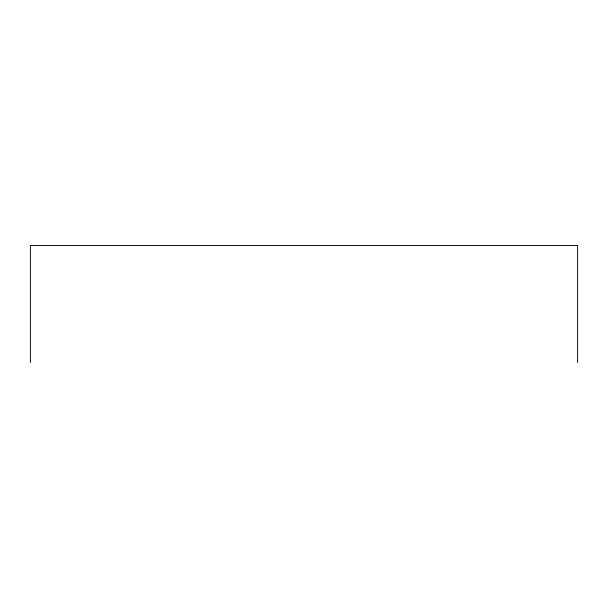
<?xml version="1.0" encoding="UTF-8"?>
<svg xmlns="http://www.w3.org/2000/svg" width="608" height="608" viewBox="0 0 608 608"><rect width="100%" height="100%" fill="white"/><g stroke="black" fill="none" stroke-linecap="round" stroke-linejoin="round"><path stroke-width="0.91" d="M577.6 362.512L577.6 245.488L30.4 245.488L30.4 362.512"/></g></svg>
